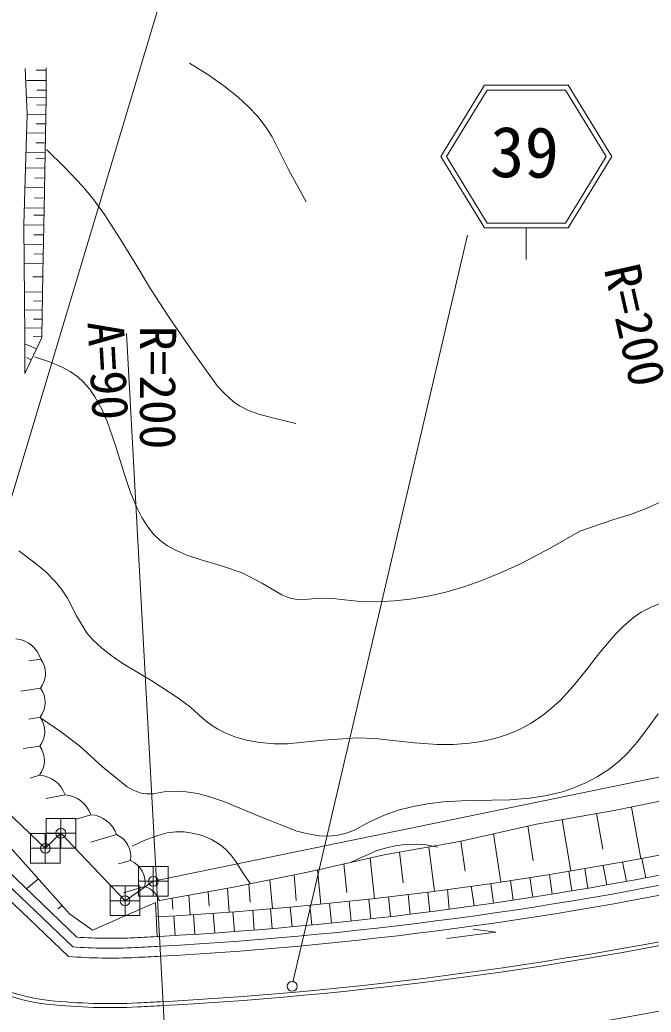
# Model space of a CAD drawing. Units: millimetres, scale not verified. Extents: x 40000 to 680000, y 20000 to 380000.
# Drawn here: x 78760 to 110674, y 284762 to 334895 of the extents above; entities that cross this region are included whole.
import ezdxf
from ezdxf.enums import TextEntityAlignment as Align

# ---------------------------------------------------------------- set-up
doc = ezdxf.new("R2010")
doc.units = ezdxf.units.MM
doc.header["$LTSCALE"] = 1000
doc.header["$PDMODE"] = 32
doc.header["$PDSIZE"] = 500
for name, color, linetype, lineweight in [('M-BGD', 7, 'Continuous', 13), ('M-BMK-ROW', 30, 'Continuous', 13), ('M-STR-HTXT', 7, 'Continuous', 13), ('M-STR-STRC', 7, 'Continuous', 13)]:
    doc.layers.add(name, color=color, linetype=linetype, lineweight=lineweight)
doc.styles.add('ＭＳ ゴシック', font='')
doc.styles.get('ＭＳ ゴシック').set_extended_font_data('MS Gothic')

# ---------------------------------------------------------------- blocks, each defined once
blk = doc.blocks.new('ﾌﾟﾛｯﾄﾏｰｸ-11')
at = {"color": 30, "linetype": 'Continuous', "lineweight": 13}
for p, q in [((0, 0.5), (0, -0.5)), ((-0.5, 0), (0.5, 0))]:
    blk.add_line(p, q, dxfattribs=at)
blk.add_lwpolyline([(0.5, 0.5), (-0.5, 0.5), (-0.5, -0.5), (0.5, -0.5)], close=True, dxfattribs=at)

msp = doc.modelspace()

# ---------------------------------------------------------------- linework, layer by layer
at = {"layer": 'M-BGD'}
for p, q in [((79133, 330135), (79032, 332438)), ((87333, 332704), (88257, 332131)), ((80095, 332357), (79587, 332359)), ((88257, 332131), (89064, 331563)), ((80093, 331834), (79106, 331838)), ((89064, 331563), (89791, 330987)), ((80090, 330969), (79097, 330960)), ((80091, 331340), (79611, 331342)), ((89791, 330987), (90305, 330521)), ((80083, 330589), (79616, 330598)), ((90305, 330521), (90787, 330012)), ((79042, 327417), (79133, 330135)), ((80075, 330118), (79133, 330135)), ((90787, 330012), (91165, 329531)), ((80066, 329640), (79592, 329649)), ((91165, 329531), (91515, 328989)), ((80058, 329162), (79101, 329179)), ((91515, 328989), (92340, 327338)), ((80049, 328676), (79567, 328685)), ((80040, 328190), (79069, 328208)), ((80035, 327891), (79547, 327900)), ((80112, 328348), (81041, 327434)), ((78966, 324539), (79042, 327417)), ((80026, 327399), (79042, 327417)), ((81041, 327434), (81931, 326487)), ((80017, 326899), (79521, 326908)), ((80008, 326400), (79009, 326418)), ((81931, 326487), (82448, 325865)), ((79999, 325892), (79495, 325901)), ((82448, 325865), (83040, 325061)), ((79990, 325385), (78975, 325403)), ((79983, 325025), (79473, 325034)), ((83040, 325061), (83806, 323885)), ((79974, 324521), (78966, 324539)), ((79008, 318869), (78966, 324539)), ((79965, 324030), (79467, 324039)), ((83806, 323885), (84583, 322595)), ((79956, 323538), (78973, 323556)), ((79948, 323059), (79462, 323068)), ((79939, 322580), (78981, 322597)), ((84583, 322595), (85360, 321313)), ((79927, 321908), (79425, 321915)), ((79913, 321144), (78991, 321161)), ((85360, 321313), (86279, 319903)), ((79905, 320683), (79450, 320691)), ((79896, 320222), (78998, 320238)), ((86279, 319903), (87470, 318167)), ((79888, 319773), (79445, 319781)), ((79880, 319324), (79005, 319340)), ((79008, 318869), (79013, 317021)), ((79013, 317021), (79872, 318851)), ((79872, 318886), (79440, 318894)), ((79599, 318271), (79009, 318519)), ((80317, 317600), (79508, 317877)), ((87470, 318167), (88760, 316382)), ((79338, 317713), (79100, 317837)), ((80874, 317368), (80317, 317600)), ((81304, 317137), (80874, 317368)), ((81687, 316863), (81304, 317137)), ((81967, 316607), (81687, 316863)), ((82281, 316246), (81967, 316607)), ((88760, 316382), (89100, 316012)), ((82559, 315845), (82281, 316246)), ((82898, 315229), (82559, 315845)), ((89100, 316012), (89544, 315618)), ((89544, 315618), (89866, 315395)), ((89866, 315395), (90278, 315183)), ((83150, 314659), (82898, 315229)), ((90278, 315183), (90840, 314981)), ((90840, 314981), (91527, 314793)), ((83616, 313338), (83150, 314659)), ((91527, 314793), (92720, 314495)), ((84036, 311976), (83616, 313338)), ((84344, 311059), (84036, 311976)), ((84655, 310291), (84344, 311059)), ((111233, 310584), (110511, 310247)), ((84923, 309758), (84655, 310291)), ((109676, 309921), (108787, 309646)), ((110511, 310247), (109676, 309921)), ((85230, 309273), (84923, 309758)), ((107075, 309066), (108787, 309646)), ((85521, 308911), (85230, 309273)), ((85849, 308593), (85521, 308911)), ((107075, 309066), (105598, 308228)), ((86228, 308318), (85849, 308593)), ((86635, 308094), (86228, 308318)), ((78709, 308071), (79610, 307402)), ((87256, 307835), (86635, 308094)), ((87922, 307616), (87256, 307835)), ((105598, 308228), (104095, 307435)), ((79610, 307402), (80066, 307009)), ((89013, 307294), (87922, 307616)), ((104095, 307435), (103097, 306966)), ((80066, 307009), (80553, 306514)), ((90005, 306949), (89013, 307294)), ((91030, 306417), (90005, 306949)), ((103097, 306966), (102121, 306566)), ((80553, 306514), (80864, 306133)), ((92010, 305846), (91030, 306417)), ((102121, 306566), (101261, 306263)), ((80864, 306133), (81166, 305678)), ((92373, 305700), (92010, 305846)), ((100287, 305979), (99397, 305774)), ((101261, 306263), (100287, 305979)), ((81166, 305678), (81626, 304787)), ((92746, 305614), (92373, 305700)), ((93360, 305624), (92746, 305614)), ((93876, 305680), (93360, 305624)), ((94575, 305659), (93876, 305680)), ((95172, 305588), (94575, 305659)), ((95988, 305513), (95172, 305588)), ((96791, 305494), (95988, 305513)), ((97696, 305535), (96791, 305494)), ((98499, 305622), (97696, 305535)), ((99397, 305774), (98499, 305622)), ((110667, 305226), (111204, 305438)), ((109785, 304696), (110177, 304964)), ((110177, 304964), (110667, 305226)), ((81626, 304787), (82135, 303950)), ((109271, 304263), (109785, 304696)), ((82135, 303950), (82452, 303578)), ((108076, 302930), (108857, 303848)), ((108857, 303848), (109271, 304263)), ((82452, 303578), (82880, 303170)), ((82880, 303170), (83432, 302739)), ((107315, 301957), (108076, 302930)), ((79824, 302593), (79212, 302505)), ((83432, 302739), (84023, 302342)), ((84023, 302342), (85439, 301494)), ((106729, 301233), (107315, 301957)), ((85439, 301494), (86745, 300645)), ((79804, 301128), (78811, 300971)), ((106105, 300548), (106729, 301233)), ((86745, 300645), (87380, 300163)), ((105643, 300115), (106105, 300548)), ((87380, 300163), (87984, 299638)), ((105166, 299739), (105643, 300115)), ((110439, 299031), (111030, 299835)), ((79785, 299663), (79213, 299559)), ((79848, 299591), (80810, 298936)), ((87984, 299638), (88347, 299332)), ((88347, 299332), (88764, 299058)), ((104048, 299064), (104577, 299350)), ((104577, 299350), (105166, 299739)), ((80810, 298936), (81770, 298216)), ((88764, 299058), (89213, 298832)), ((89213, 298832), (89687, 298651)), ((102773, 298584), (103406, 298792)), ((103406, 298792), (104048, 299064)), ((109966, 298406), (110439, 299031)), ((89687, 298651), (90281, 298489)), ((90281, 298489), (90895, 298381)), ((90895, 298381), (91622, 298320)), ((91622, 298320), (92299, 298318)), ((92299, 298318), (94102, 298498)), ((94102, 298498), (95829, 298617)), ((95829, 298617), (96722, 298580)), ((96722, 298580), (97616, 298492)), ((97616, 298492), (98716, 298367)), ((98716, 298367), (99872, 298291)), ((99872, 298291), (100686, 298292)), ((100686, 298292), (101494, 298347)), ((101494, 298347), (102091, 298432)), ((102091, 298432), (102773, 298584)), ((109496, 297865), (109966, 298406)), ((79765, 298198), (78930, 298085)), ((81770, 298216), (82945, 297162)), ((109033, 297431), (109496, 297865)), ((108545, 297044), (109033, 297431)), ((82945, 297162), (84183, 296140)), ((107945, 296651), (108545, 297044)), ((81217, 287575), (71743, 296627)), ((79746, 296733), (79282, 296581)), ((106762, 296088), (107409, 296365)), ((107409, 296365), (107945, 296651)), ((84183, 296140), (84531, 295955)), ((84531, 295955), (84890, 295830)), ((84890, 295830), (85167, 295784)), ((85167, 295784), (85496, 295787)), ((85496, 295787), (86060, 295886)), ((86060, 295886), (86660, 295928)), ((86660, 295928), (87161, 295900)), ((87161, 295900), (87766, 295802)), ((87766, 295802), (88372, 295644)), ((105318, 295694), (106193, 295898)), ((106193, 295898), (106762, 296088)), ((81647, 288547), (74529, 295348)), ((81044, 295735), (80067, 295563)), ((88372, 295644), (89080, 295403)), ((89080, 295403), (90891, 294639)), ((98570, 295141), (99361, 295287)), ((99361, 295287), (100165, 295383)), ((100165, 295383), (101387, 295453)), ((101387, 295453), (102626, 295474)), ((102626, 295474), (103531, 295493)), ((103531, 295493), (104524, 295567)), ((104524, 295567), (105318, 295694)), ((108802, 294952), (112709, 295735)), ((97232, 294738), (97892, 294966)), ((97892, 294966), (98570, 295141)), ((104880, 294252), (108802, 294952)), ((108237, 293003), (107915, 294793)), ((110159, 292520), (109672, 295126)), ((81432, 288060), (74794, 294404)), ((76936, 294570), (81278, 289729)), ((82342, 294736), (81612, 294520)), ((90891, 294639), (92763, 293912)), ((95643, 293944), (96437, 294370)), ((96437, 294370), (97232, 294738)), ((106609, 291892), (106181, 294484)), ((85730, 293695), (86213, 293817)), ((86213, 293817), (86651, 293869)), ((86651, 293869), (87060, 293866)), ((87060, 293866), (87572, 293794)), ((87572, 293794), (87975, 293684)), ((92763, 293912), (93341, 293764)), ((94840, 293701), (95203, 293781)), ((95203, 293781), (95643, 293944)), ((104880, 294252), (100979, 293377)), ((103067, 291335), (102701, 293779)), ((104714, 292401), (104434, 294182)), ((83640, 293738), (82357, 293349)), ((84432, 293142), (85075, 293443)), ((85075, 293443), (85730, 293695)), ((87975, 293684), (88457, 293480)), ((88457, 293480), (88817, 293266)), ((93341, 293764), (93911, 293676)), ((93911, 293676), (94379, 293659)), ((94379, 293659), (94840, 293701)), ((100979, 293377), (97179, 292708)), ((101277, 291877), (101061, 293396)), ((88817, 293266), (89145, 293007)), ((89145, 293007), (89430, 292710)), ((95511, 292333), (96778, 292909)), ((96778, 292909), (97287, 293071)), ((97287, 293071), (97756, 293169)), ((97756, 293169), (98228, 293231)), ((98133, 291292), (97948, 292843)), ((98228, 293231), (98828, 293248)), ((98828, 293248), (99297, 293209)), ((99297, 293209), (99879, 293097)), ((99714, 290870), (99431, 293105)), ((84362, 292423), (83742, 292253)), ((89430, 292710), (89680, 292369)), ((89680, 292369), (90060, 291750)), ((93385, 291855), (97179, 292708)), ((96696, 290504), (96468, 292548)), ((109227, 292349), (109423, 291368)), ((110210, 292530), (110407, 291549)), ((89565, 291080), (93385, 291855)), ((93983, 290216), (93815, 291952)), ((95293, 290806), (95143, 292250)), ((106520, 291877), (106664, 290888)), ((107323, 292013), (107467, 291023)), ((108242, 292173), (108439, 291192)), ((79698, 291490), (79116, 291008)), ((90060, 291750), (90426, 291253)), ((91533, 289991), (91403, 291453)), ((92735, 290402), (92620, 291700)), ((103557, 291408), (103701, 290418)), ((104545, 291559), (104689, 290570)), ((105533, 291716), (105677, 290726)), ((85083, 291108), (84003, 290794)), ((85723, 290382), (89565, 291080)), ((88335, 290120), (88287, 290848)), ((89345, 289816), (89256, 291024)), ((90405, 290313), (90330, 291235)), ((99380, 290827), (99478, 289832)), ((100372, 290957), (100470, 289961)), ((101577, 291121), (101721, 290131)), ((102567, 291262), (102711, 290272)), ((82438, 288897), (85623, 290305)), ((85710, 288581), (85623, 290305)), ((86493, 289960), (86461, 290516)), ((87367, 289680), (87301, 290669)), ((95407, 290362), (95505, 289367)), ((96401, 290471), (96499, 289475)), ((97395, 290584), (97493, 289589)), ((98388, 290703), (98486, 289708)), ((80899, 290152), (80682, 289988)), ((89535, 289830), (89608, 288833)), ((90533, 289908), (90605, 288910)), ((91425, 289981), (91523, 288986)), ((92421, 290069), (92519, 289073)), ((93417, 290161), (93515, 289166)), ((94412, 290259), (94510, 289264)), ((81278, 289729), (82438, 288897)), ((86542, 289630), (86614, 288632)), ((87540, 289691), (87612, 288694)), ((88538, 289758), (88610, 288761)), ((100342, 288484), (102824, 288807)), ((102824, 288807), (101682, 288956))]:
    msp.add_line(p, q, dxfattribs=at)
msp.add_lwpolyline([(80096, 332463), (80089, 330940), (80039, 328135), (79989, 325329), (79930, 322090), (79872, 318851)], dxfattribs=at)
msp.add_circle((92529, 286067), 250, dxfattribs=at)
for centre, radius, start, end in [((78431, 302180), 1453, 16.5266, 84.7413), ((78838, 301874), 1221, 322.3647, 36.1044), ((78818, 300409), 1221, 322.3647, 36.1044), ((78798, 298944), 1221, 322.3647, 36.1044), ((78779, 297479), 1221, 322.3647, 36.1044), ((79654, 295270), 1466, 18.4848, 86.3955), ((80952, 294272), 1466, 18.4848, 86.3955), ((82250, 293273), 1466, 18.4848, 86.3955), ((75373, 478800), 189500, 273.11171, 282.74918), ((81230, 294602), 9300, 188.0947, 264.0211), ((83125, 292600), 1250, 351.8785, 65.6183), ((81230, 294602), 9500, 188.0947, 264.0211), ((75373, 478800), 190500, 273.14408, 282.74918), ((83846, 291285), 1250, 351.8785, 65.6183), ((75373, 478800), 191000, 273.14408, 282.74918), ((75373, 478800), 191500, 273.14408, 282.74918), ((84690, 289950), 1223, 21.6423, 71.2641), ((75373, 478800), 193800, 273.14408, 282.74918), ((75373, 478800), 194000, 273.14408, 282.74918), ((83314, 314493), 26000, 266.3245, 272.7482), ((72658, 536480), 248242, 272.74818, 273.04358), ((83314, 314493), 26500, 265.9292, 272.7482), ((72658, 536480), 248742, 272.74818, 273.04358), ((83314, 314493), 27000, 265.5453, 272.7482), ((72658, 536480), 249242, 272.74818, 273.04358), ((83314, 314493), 29300, 264.0211, 272.7482), ((72658, 536480), 251542, 272.74818, 273.04358), ((83314, 314493), 29500, 264.0211, 272.7482), ((72658, 536480), 251742, 272.74818, 273.04358)]:
    msp.add_arc(centre, radius, start, end, dxfattribs=at)
at = {"layer": 'M-BMK-ROW'}
for p, q in [((85507, 291372), (117438, 297954)), ((77473, 295497), (80047, 293039)), ((80834, 293801), (80047, 293039)), ((80834, 293801), (84078, 290389)), ((84078, 290389), (85507, 291372))]:
    msp.add_line(p, q, dxfattribs=at)
for p in [(80834, 293801), (80047, 293039), (85507, 291372), (84078, 290389)]:
    msp.add_point(p, dxfattribs=at)
at = {"layer": 'M-STR-HTXT'}
for p, q in [((74162, 296899), (86485, 337916)), ((86343, 279101), (84149, 319041))]:
    msp.add_line(p, q, dxfattribs=at)
at = {"layer": 'M-STR-STRC'}
for p, q in [((102255, 331589), (100044, 327989)), ((102255, 331589), (106472, 331589)), ((108684, 327989), (106472, 331589)), ((102389, 331349), (100325, 327989)), ((102389, 331349), (106338, 331349)), ((108402, 327989), (106338, 331349)), ((100044, 327989), (102255, 324389)), ((100325, 327989), (102389, 324629)), ((106338, 324629), (108402, 327989)), ((106472, 324389), (108684, 327989)), ((92340, 327338), (93227, 325702)), ((102255, 324389), (106472, 324389)), ((102389, 324629), (106338, 324629)), ((104364, 324389), (104364, 322789)), ((92561, 286283), (101386, 324014))]:
    msp.add_line(p, q, dxfattribs=at)
msp.add_arc((75373, 478800), 197250, 273.14408, 282.74918, dxfattribs=at)

# ---------------------------------------------------------------- block references
at = {"layer": 'M-BMK-ROW', "xscale": 1500, "yscale": 1500}
for p in [(80834, 293801), (80047, 293039), (85507, 291372), (84078, 290389)]:
    msp.add_blockref('ﾌﾟﾛｯﾄﾏｰｸ-11', p, dxfattribs=at)

# ---------------------------------------------------------------- texts
at = {"layer": 'M-STR-HTXT', "style": 'ＭＳ ゴシック'}
for s, rotation, p in [('R=200', 282.749, (109117, 316110)), ('A=90', 273.144, (81908, 314603)), ('R=200', 270.017, (84284, 313196))]:
    msp.add_text(s, height=1833, rotation=rotation, dxfattribs=at).set_placement(p, align=Align.BOTTOM_RIGHT)
at = {"layer": 'M-STR-STRC', "style": 'ＭＳ ゴシック'}
msp.add_text('39', height=2566, rotation=359.153, dxfattribs=at).set_placement((105985, 326135), align=Align.BOTTOM_RIGHT)

doc.saveas('drawing.dxf')
